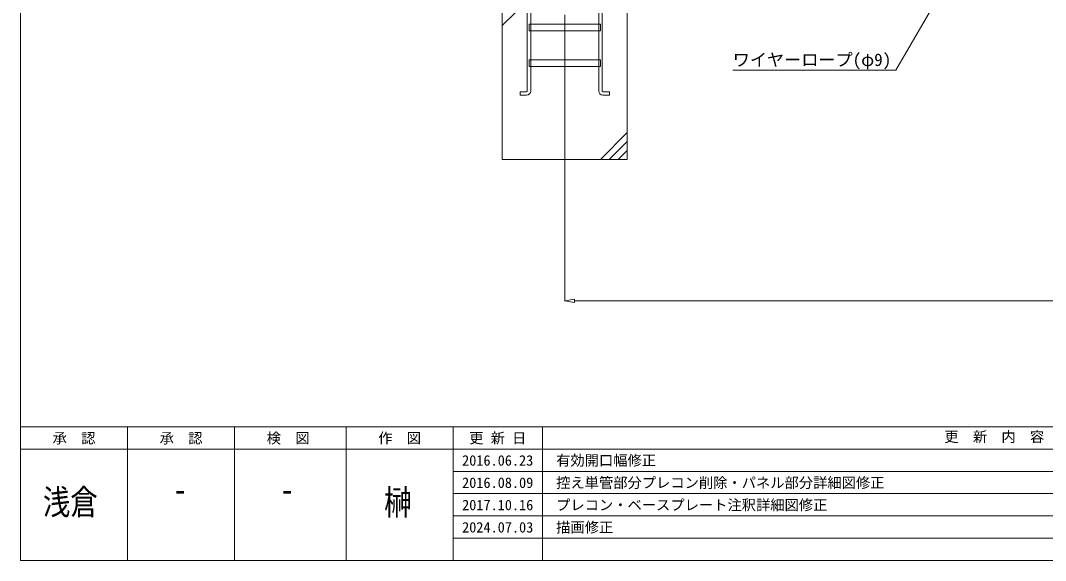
# Model space of a CAD drawing. Units: millimetres, scale not verified. Extents: x -10062 to 10062, y -16938 to 16938.
# Drawn here: x -10062 to -4318, y 3062 to 6091 of the extents above; entities that cross this region are included whole.
import ezdxf
from ezdxf.enums import TextEntityAlignment as Align

# ---------------------------------------------------------------- set-up
doc = ezdxf.new("R2010")
doc.units = ezdxf.units.MM
doc.header["$LTSCALE"] = 90
doc.linetypes.add('CHAIN2', pattern=[12, 9, -1, 1, -1])
doc.linetypes.add('DASHED1', pattern=[1.8, 1.2, -0.6])
for name, color, linetype, lineweight in [('0-9_基礎工事用PCA小', 134, 'Continuous', 18), ('0-B_図面枠', 134, 'Continuous', 18), ('0-C_寸法', 134, 'Continuous', 18), ('1-6_通芯', 134, 'CHAIN2', 18), ('1-B_文字', 134, 'Continuous', 18)]:
    doc.layers.add(name, color=color, linetype=linetype, lineweight=lineweight)
doc.styles.add('ＭＳ ゴシック', font='')
doc.styles.get('ＭＳ ゴシック').set_extended_font_data('MS Gothic')

msp = doc.modelspace()

# ---------------------------------------------------------------- linework, layer by layer
at = {"layer": '0-9_基礎工事用PCA小'}
for p, q in [((-7362.5, 6062.5), (-7212.5, 6212.5)), ((-7202.98, 6032.5), (-7202.98, 5870.5)), ((-6822.03, 6032.5), (-6822.03, 5870.5)), ((-7202.98, 5832.5), (-7202.98, 5695.5)), ((-6822.03, 5832.5), (-6822.03, 5695.5)), ((-6662.5, 5462.5), (-6812.5, 5312.5)), ((-6662.5, 5412.5), (-6762.5, 5312.5)), ((-6662.5, 5362.5), (-6712.5, 5312.5))]:
    msp.add_line(p, q, dxfattribs=at)
at = {"layer": '0-9_基礎工事用PCA小', "linetype": 'DASHED1'}
for p, q in [((-7202.98, 6070.5), (-7202.98, 6032.5)), ((-6822.03, 6070.5), (-6822.03, 6032.5)), ((-7202.98, 5870.5), (-7202.98, 5832.5)), ((-6822.03, 5870.5), (-6822.03, 5832.5))]:
    msp.add_line(p, q, dxfattribs=at)
at = {"layer": '0-9_基礎工事用PCA小'}
for points in [[(-7222.02, 5695.55), (-7222.02, 6272.5), (-7202.98, 6272.5), (-7202.98, 6070.5)], [(-6802.97, 5695.55), (-6802.97, 6272.5), (-6822.03, 6272.5), (-6822.03, 6070.5)], [(-7225.97, 5672.5), (-7262.97, 5672.5), (-7262.97, 5691.55), (-7226.03, 5691.55)], [(-6799.02, 5672.5), (-6762.02, 5672.5), (-6762.02, 5691.55), (-6798.98, 5691.55)]]:
    msp.add_lwpolyline(points, dxfattribs=at)
for points in [[(-7362.5, 5312.5), (-6662.5, 5312.5), (-6662.5, 6212.5), (-7362.5, 6212.5)], [(-7212.5, 6070.5), (-6812.5, 6070.5), (-6812.5, 6032.5), (-7212.5, 6032.5)], [(-7212.5, 5870.5), (-6812.5, 5870.5), (-6812.5, 5832.5), (-7212.5, 5832.5)]]:
    msp.add_lwpolyline(points, close=True, dxfattribs=at)
for centre, radius, start, end in [((-7226.03, 5695.55), 4, 270, 360), ((-7225.97, 5695.5), 23, 270, 360), ((-6799.02, 5695.5), 23, 180, 270), ((-6798.98, 5695.55), 4, 180, 270)]:
    msp.add_arc(centre, radius, start, end, dxfattribs=at)
at = {"layer": '0-B_図面枠'}
for p, q in [((-10062.5, 3812.5), (10062.5, 3812.5)), ((-9462.5, 3812.5), (-9462.5, 3062.5)), ((-8862.5, 3812.5), (-8862.5, 3062.5)), ((-8237.5, 3812.5), (-8237.5, 3062.5)), ((-7637.5, 3812.5), (-7637.5, 3062.5)), ((-7137.5, 3812.5), (-7137.5, 3062.5)), ((-10062.5, 3687.5), (-2087.5, 3687.5)), ((-7637.5, 3562.5), (-2087.5, 3562.5)), ((-7637.5, 3437.5), (-2087.5, 3437.5)), ((-7637.5, 3312.5), (-2087.5, 3312.5)), ((-7637.5, 3187.5), (-2087.5, 3187.5))]:
    msp.add_line(p, q, dxfattribs=at)
msp.add_lwpolyline([(-10062.5, 16937.5), (10062.5, 16937.5), (10062.5, 3062.5), (-10062.5, 3062.5)], close=True, dxfattribs=at)
at = {"layer": '0-C_寸法'}
for p, q in [((-7012.5, 5311.5), (-7012.5, 4518.05)), ((-6957.5, 4528.21), (-7012.5, 4519.04)), ((-7012.5, 4519.04), (-6957.5, 4509.87)), ((-6957.5, 4528.21), (-6957.5, 4509.87)), ((232.5, 4519.04), (-6957.5, 4519.04))]:
    msp.add_line(p, q, dxfattribs=at)
at = {"layer": '1-6_通芯'}
msp.add_line((-7012.5, 5312.5), (-7012.5, 7224.5), dxfattribs=at)
at = {"layer": '1-B_文字'}
msp.add_line((-6070.64, 5812.5), (-5157.2, 5812.5), dxfattribs=at)
msp.add_lwpolyline([(-4899.58, 6257.5), (-5156.5, 5812.5), (-5156.86, 5812.5)], dxfattribs=at)

# ---------------------------------------------------------------- texts
at = {"layer": '0-B_図面枠', "style": 'ＭＳ ゴシック'}
for s, p in [('更\u3000新\u3000内\u3000容', (-4884.88, 3709.68)), ('承\u3000認', (-9882.5, 3702)), ('承\u3000認', (-9282.5, 3702)), ('検\u3000図', (-8682.5, 3702)), ('作\u3000図', (-8057.5, 3702)), ('更 新 日', (-7547.5, 3702)), ('2016.06.23', (-7587.5, 3577)), ('有効開口幅修正', (-7060.3, 3577)), ('2016.08.09', (-7587.5, 3452)), ('控え単管部分プレコン削除・パネル部分詳細図修正', (-7060.3, 3452)), ('2017.10.16', (-7587.5, 3327)), ('プレコン・ベースプレート注釈詳細図修正', (-7060.3, 3327)), ('2024.07.03', (-7587.5, 3202)), ('描画修正', (-7060.3, 3202))]:
    msp.add_text(s, height=58.65, dxfattribs=at).set_placement(p, align=Align.BOTTOM_LEFT)
at = {"layer": '0-B_図面枠', "style": 'ＭＳ ゴシック', "width": 0.8}
for s, p in [('浅倉', (-9937.04, 3277.82)), ('-', (-9206.14, 3348.98)), ('-', (-8606.13, 3348.98)), ('榊', (-8024.77, 3276.12))]:
    msp.add_text(s, height=140.8, dxfattribs=at).set_placement(p, align=Align.BOTTOM_LEFT)
at = {"layer": '1-B_文字', "style": 'ＭＳ ゴシック'}
msp.add_text('ワイヤーロープ(φ9)', height=70.38, dxfattribs=at).set_placement((-6070.64, 5814.8), align=Align.BOTTOM_LEFT)

doc.saveas('drawing.dxf')
